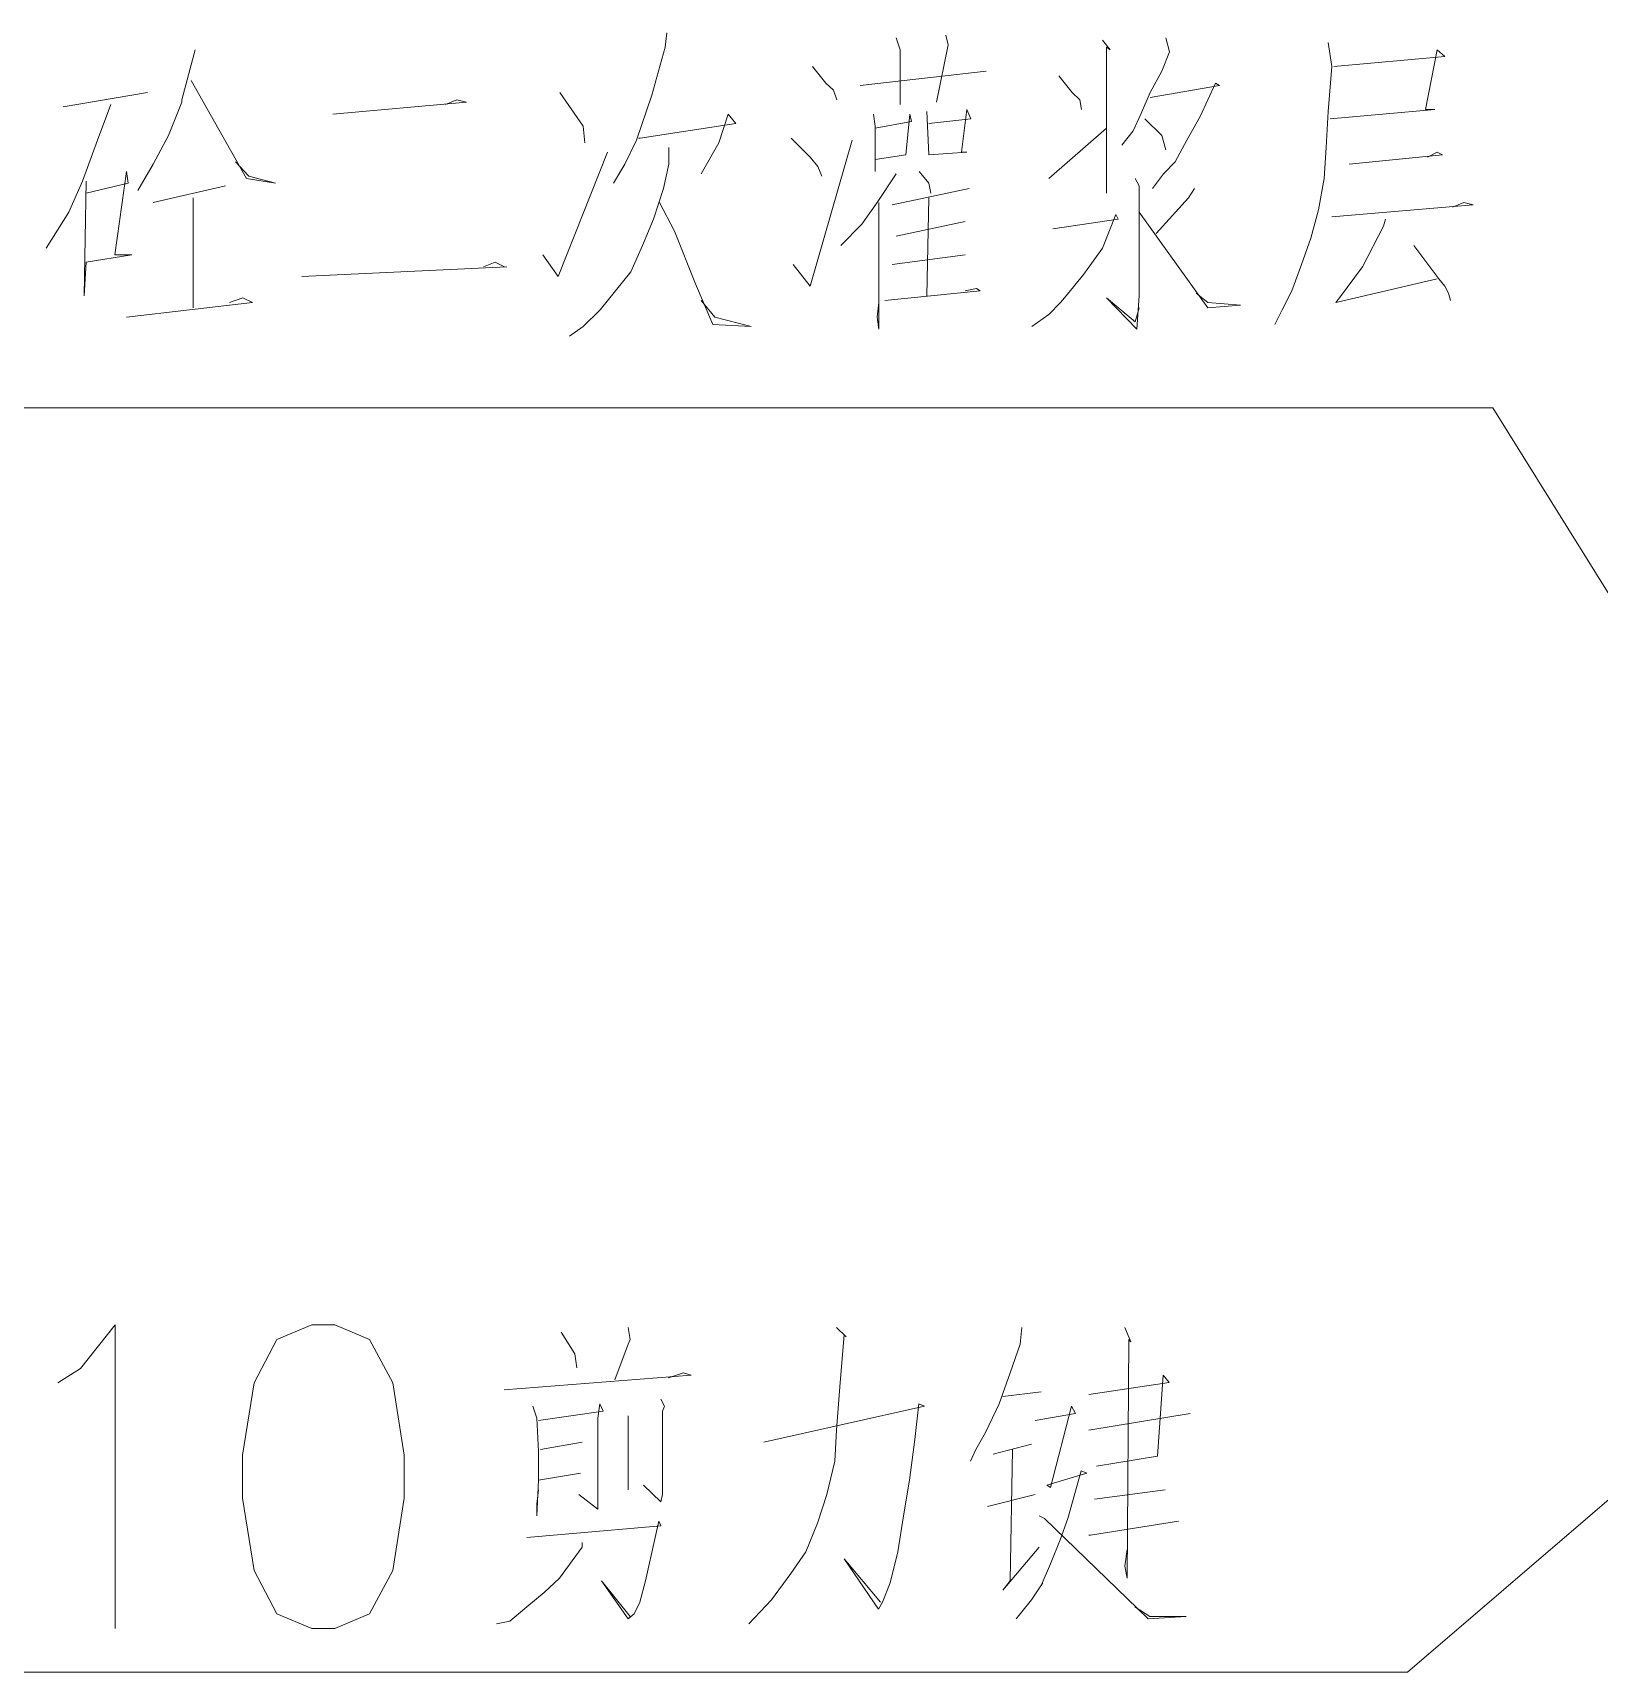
# Model space of a CAD drawing. Header units: millimetres. Extents: x 0 to 586, y 0 to 414.
# Drawn here: x 398.04 to 413.31, y 346.87 to 362.86 of the extents above; entities that cross this region are included whole.
import ezdxf

# ---------------------------------------------------------------- set-up
doc = ezdxf.new("R2010")
doc.units = ezdxf.units.MM

msp = doc.modelspace()

# ---------------------------------------------------------------- linework, layer by layer
at = {"color": 0, "lineweight": 0}
for points in [[(404.223361, 362.856639), (404.205722, 362.715528), (404.075194, 362.249861), (403.927028, 361.808889), (403.814139, 361.576056), (403.70125, 361.389083)], [(406.459972, 362.80725), (406.498778, 362.690833), (406.498778, 362.158139)], [(406.943278, 362.831944), (406.964444, 362.740222), (406.851556, 362.179306)], [(408.470806, 362.786083), (408.544889, 362.690833), (408.509611, 362.715528), (408.509611, 361.293833), (408.509611, 361.364389)], [(409.088167, 362.80725), (409.123444, 362.669667), (409.049361, 362.482694), (408.936472, 362.274556), (408.84475, 362.062889), (408.770667, 361.900611), (408.657778, 361.7595)], [(399.623139, 362.690833), (399.492611, 362.204), (399.492611, 362.179306), (399.362083, 361.85475), (399.213917, 361.576056), (399.062222, 361.318528)], [(410.672139, 362.761389), (410.707417, 362.528556), (410.672139, 362.087583), (410.650972, 361.738333), (410.633333, 361.434944), (410.576889, 361.131556), (410.502806, 360.852861), (410.411083, 360.595333), (410.315833, 360.341333), (410.224111, 360.154361), (410.150028, 360.01325)], [(410.725056, 362.528556), (411.808083, 362.623806), (411.734, 362.690833), (411.621111, 362.10875), (411.712833, 362.10875), (410.689778, 362.017028)], [(405.641528, 362.528556), (405.772056, 362.366278), (405.846139, 362.295722), (405.881417, 362.204)], [(406.107194, 362.341583), (407.334861, 362.482694)], [(399.584333, 362.390972), (400.124083, 361.434944), (400.406306, 361.389083), (400.14525, 361.459639), (400.014722, 361.597222)], [(408.043944, 362.436833), (408.174472, 362.274556), (408.248556, 362.204), (408.266194, 362.10875)], [(408.936472, 362.225167), (409.610278, 362.341583), (409.571472, 362.366278), (409.423306, 362.041722), (409.292778, 361.808889), (409.179889, 361.597222), (409.067, 361.480806), (408.957639, 361.339694)], [(398.801167, 362.158139), (398.670639, 361.808889), (398.522472, 361.41025), (398.391944, 361.106861), (398.169694, 360.757611)], [(399.157472, 362.274556), (398.3355, 362.133444)], [(400.963694, 362.062889), (402.268972, 362.179306), (402.173722, 362.204), (402.064361, 362.158139)], [(403.422556, 361.784194), (403.404917, 361.946472), (403.179139, 362.274556)], [(403.944667, 361.830056), (403.962306, 361.830056), (404.893639, 361.971167), (404.819556, 362.062889), (404.727833, 361.784194), (404.5585, 361.480806)], [(406.237722, 362.062889), (406.255361, 361.946472), (406.255361, 361.5055), (406.255361, 361.621917), (406.551694, 361.667778), (406.5905, 362.062889), (406.608139, 361.992333), (406.255361, 361.925306)], [(406.756306, 362.087583), (406.777472, 361.667778), (407.147889, 361.692472), (407.094972, 361.692472), (407.147889, 362.10875), (407.186694, 362.017028), (406.777472, 361.971167)], [(408.883556, 362.017028), (409.049361, 361.85475), (409.088167, 361.713639)], [(405.433389, 361.830056), (405.620361, 361.643083), (405.694444, 361.551361), (405.73325, 361.459639)], [(405.454556, 360.595333), (405.620361, 360.387194), (406.029583, 361.808889)], [(407.948694, 361.434944), (408.509611, 361.925306)], [(403.013333, 360.690583), (403.1615, 360.478917), (403.644806, 361.692472)], [(404.241, 361.738333), (404.241, 361.576056), (404.188083, 361.339694), (404.092833, 361.039833), (403.983472, 360.782306), (403.870583, 360.524778), (403.722417, 360.341333), (403.570722, 360.154361), (403.404917, 359.992083), (403.274389, 359.896833)], [(410.87675, 361.576056), (411.786917, 361.667778), (411.734, 361.692472), (411.63875, 361.643083)], [(398.561278, 361.41025), (398.540111, 360.291944), (398.561278, 360.620028), (399.005778, 360.690583), (398.839972, 360.690583), (398.952861, 361.5055), (398.9705, 361.389083), (398.561278, 361.293833)], [(406.682222, 361.5055), (406.777472, 361.389083), (406.795111, 361.293833)], [(399.919472, 361.364389), (399.213917, 361.202111)], [(406.459972, 361.480806), (406.273, 361.202111), (406.124833, 360.990444), (405.920222, 360.782306)], [(407.169056, 361.339694), (406.421167, 361.177417)], [(408.788306, 361.434944), (408.827111, 361.364389), (408.827111, 360.341333), (408.827111, 360.291944), (408.805944, 359.967389), (408.509611, 360.270778), (408.788306, 360.037944), (408.827111, 360.175528)], [(409.366861, 361.339694), (409.310417, 361.247972), (408.992917, 360.898722)], [(399.601972, 361.247972), (399.601972, 360.175528)], [(404.149278, 361.202111), (404.297444, 360.923417), (404.502056, 360.408361), (404.671389, 360.01325), (405.045333, 359.992083), (404.689028, 360.083806), (404.5585, 360.246083)], [(406.290639, 361.202111), (406.290639, 359.967389), (406.273, 360.083806), (406.290639, 360.224917)], [(406.777472, 361.247972), (406.756306, 360.291944)], [(410.707417, 361.061), (412.086778, 361.177417), (411.995056, 361.202111), (411.882167, 361.15625)], [(406.459972, 360.874028), (407.13025, 361.015139)], [(407.9875, 360.944583), (408.6225, 361.039833), (408.601333, 361.085694), (408.470806, 360.757611), (408.287361, 360.503611), (408.100389, 360.270778), (408.061583, 360.224917), (407.948694, 360.1085), (407.782889, 359.992083)], [(408.827111, 361.106861), (409.497389, 360.175528), (409.814889, 360.200222), (409.497389, 360.224917), (409.3845, 360.316639)], [(411.229528, 361.039833), (411.211889, 360.969278), (411.007278, 360.574167), (410.7815, 360.270778), (410.746222, 360.224917), (411.734, 360.45775)], [(407.13025, 360.690583), (406.421167, 360.595333)], [(411.508222, 360.782306), (411.751639, 360.45775), (411.808083, 360.387194), (411.843361, 360.316639), (411.864528, 360.246083)], [(400.663833, 360.478917), (402.660556, 360.574167)], [(402.434778, 360.574167), (402.547667, 360.620028), (402.639389, 360.574167)], [(398.952861, 360.083806), (400.180528, 360.224917), (400.088806, 360.270778), (399.958278, 360.224917)], [(406.347083, 360.246083), (407.278417, 360.341333), (407.243139, 360.3625), (407.13025, 360.341333)], [(412.277278, 359.198333), (379.091472, 359.198333)], [(414.453917, 355.705833), (412.277278, 359.198333)], [(418.683722, 353.077639), (411.444722, 346.86875)], [(398.282583, 349.690972), (398.504833, 349.832083), (398.8435, 350.255417), (398.8435, 347.295611)], [(403.19325, 350.184861), (403.323778, 349.973194), (403.344944, 349.835611), (403.323778, 349.973194)], [(403.845889, 350.230722), (403.863528, 350.114306), (403.845889, 350.068444), (403.715361, 349.719194)], [(405.877889, 350.230722), (405.969611, 350.139), (405.951972, 350.160167), (405.913167, 349.6945), (405.877889, 349.228833), (405.86025, 348.925444), (405.782639, 348.600889), (405.690917, 348.322194), (405.578028, 348.0435), (405.429861, 347.831833), (405.242889, 347.574306), (405.133528, 347.457889), (405.020639, 347.341472)], [(407.684111, 350.230722), (407.666472, 350.068444), (407.571222, 349.78975), (407.461861, 349.486361), (407.331333, 349.207667), (407.236083, 349.041861), (407.183167, 348.925444)], [(408.689528, 350.230722), (408.745972, 350.089611), (408.728333, 350.114306), (408.710694, 347.785972), (408.689528, 347.902389), (408.710694, 348.064667)], [(402.635861, 349.623944), (404.459722, 349.765056), (404.385639, 349.78975), (404.237472, 349.740361)], [(408.33675, 349.578083), (409.119917, 349.6945), (409.063472, 349.765056), (409.007028, 348.974833), (408.410833, 348.879583)], [(404.163389, 349.532222), (404.198667, 349.461667), (404.181028, 349.415806), (404.181028, 348.600889), (404.163389, 348.530333), (403.994056, 348.692611)], [(407.497139, 349.556917), (407.871083, 349.602778)], [(402.914556, 349.461667), (402.953361, 349.34525), (402.971, 349.020694), (402.971, 348.742), (402.953361, 348.39275), (402.953361, 348.509167), (402.971, 348.64675)], [(402.971, 349.324083), (403.602472, 349.415806), (403.567194, 349.486361), (403.549556, 349.34525), (403.549556, 348.600889), (403.549556, 348.459778), (403.362583, 348.600889)], [(403.845889, 349.369944), (403.845889, 348.64675)], [(405.168806, 349.112417), (406.735139, 349.461667), (406.678694, 349.486361), (406.639889, 349.137111), (406.586972, 348.742), (406.530528, 348.39275), (406.474083, 348.0435), (406.4, 347.740111), (406.325917, 347.553139), (406.287111, 347.482583), (405.951972, 347.972944), (406.30475, 347.553139)], [(407.814639, 349.324083), (408.206222, 349.391111), (408.167417, 349.461667), (407.962806, 348.671444), (407.927528, 348.692611), (408.319111, 348.809028), (408.262667, 348.833722), (408.223861, 348.692611), (408.132139, 348.368056), (408.058056, 348.159917), (407.962806, 347.927083), (407.871083, 347.715417), (407.888722, 347.740111), (407.779361, 347.574306), (407.684111, 347.457889), (407.627667, 347.390861)], [(408.33675, 349.228833), (409.324528, 349.391111)], [(402.988639, 349.041861), (403.397861, 349.112417)], [(407.779361, 349.09125), (407.405417, 348.996)], [(407.592389, 349.041861), (407.571222, 347.761278), (407.497139, 347.669556), (407.853444, 348.089361)], [(403.380222, 348.809028), (402.971, 348.742)], [(407.348972, 348.484472), (407.814639, 348.600889)], [(409.081111, 348.64675), (408.393194, 348.555028)], [(407.853444, 348.39275), (407.906361, 348.368056), (408.915306, 347.390861), (409.285722, 347.412028), (408.932944, 347.412028), (408.784778, 347.507278)], [(402.858111, 348.181083), (404.163389, 348.2975), (404.14575, 348.343361), (404.106944, 348.181083), (404.015222, 347.761278), (403.958778, 347.553139), (403.902333, 347.436722), (403.845889, 347.390861), (403.584833, 347.761278), (403.863528, 347.412028)], [(408.33675, 348.205778), (408.354389, 348.205778), (409.211639, 348.343361)], [(403.397861, 348.135222), (403.397861, 348.089361), (403.175611, 347.785972), (403.027444, 347.644861), (402.858111, 347.507278), (402.692306, 347.366167), (402.561778, 347.341472)], [(411.444722, 346.86875), (394.081, 346.86875)]]:
    msp.add_lwpolyline(points, dxfattribs=at)
msp.add_lwpolyline([(400.759083, 350.255417), (400.420417, 350.114306), (400.198167, 349.690972), (400.085278, 348.985417), (400.085278, 348.565611), (400.198167, 347.860056), (400.420417, 347.436722), (400.759083, 347.295611), (400.984861, 347.295611), (401.323528, 347.436722), (401.549306, 347.860056), (401.662194, 348.565611), (401.662194, 348.985417), (401.549306, 349.690972), (401.323528, 350.114306), (400.984861, 350.255417)], close=True, dxfattribs=at)

doc.saveas('drawing.dxf')
